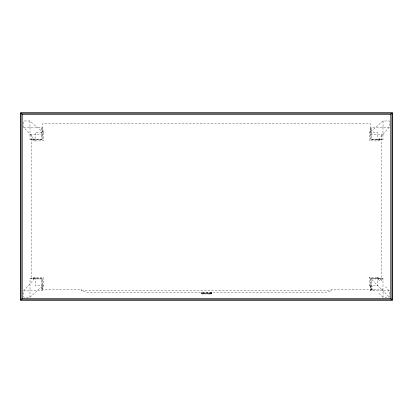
<?xml version="1.0" encoding="UTF-8"?>
<svg xmlns="http://www.w3.org/2000/svg" width="413" height="413" viewBox="0 0 413 413"><rect width="100%" height="100%" fill="white"/><g stroke="black" fill="none" stroke-linecap="round" stroke-linejoin="round"><path stroke-width="0.31" stroke-dasharray="2.06 1.55" d="M41.971 128.123L41.971 127.844L41.945 139.202L30.588 139.227L41.945 139.202L41.971 128.123L43.711 132.088L43.577 140.833L34.831 140.967L30.867 139.227M371.029 289.988L371.065 278.92L382.412 278.883L382.98 278.341L370.487 278.341L370.487 290.835L382.98 290.835L382.98 278.341M369.289 286.023L369.423 277.278L378.169 277.144M377.962 277.18L377.776 285.636L369.325 285.817M41.971 289.988L43.711 286.023L43.577 277.278L34.831 277.144L30.588 278.883L41.945 278.909L41.971 290.267L41.945 278.909L30.867 278.883M371.029 128.123L369.289 132.088L369.423 140.833L378.169 140.967L382.412 139.227L371.055 139.202L371.029 127.844L371.055 139.202L382.133 139.227M23.711 290.897L32.188 281.258L35.038 277.18L35.224 285.636L43.675 285.817L39.596 288.666L29.958 297.143L23.711 297.143L23.711 290.897L29.958 290.897L29.958 297.143M389.289 127.214L380.812 136.853L377.962 140.931L377.776 132.48L369.325 132.294L373.404 129.445L383.042 120.968L389.289 120.968L389.289 127.214L370.487 127.276M382.98 289.276L331.443 289.276L331.443 290.835L325.196 292.399L87.804 292.399L81.557 290.835L81.557 289.276L42.513 289.276M370.487 290.835L371.029 290.267L371.055 278.909L382.133 278.883M29.958 120.968L23.711 120.968L23.711 127.214L32.188 136.853L35.038 140.931L35.224 132.48L43.675 132.294L39.596 129.445L29.958 120.968L29.958 127.214M23.711 127.214L42.513 127.276M30.02 134.659L42.513 134.659M370.487 134.659L382.98 134.659M81.557 290.835L331.443 290.835M389.289 290.897L383.042 290.897L383.042 297.143L389.289 297.143L389.289 290.897L385.541 286.725M378.866 293.395L383.042 297.143M369.423 277.278L389.289 297.143M383.042 120.968L383.042 127.214M382.98 127.276L382.98 139.77L370.487 139.77L370.487 123.724L42.513 123.724L42.513 139.77L30.02 139.77L30.02 127.276M381.416 134.659L381.416 278.341M211.812 292.399L211.812 292.709L201.188 292.709L201.188 292.399M211.632 292.399L211.632 292.709M211.632 293.333L211.632 293.958M211.1 292.399L211.1 292.709M211.1 293.333L211.1 293.958M210.253 292.399L210.253 292.709M210.088 293.333L210.088 293.958M209.634 293.333L209.634 293.958M209.154 292.399L209.154 292.709M209.154 293.333L209.154 293.958M208.952 293.333L208.952 293.958M208.131 293.333L208.131 293.958M207.873 292.399L207.873 292.709M207.873 293.333L207.873 293.958M207.29 293.333L207.29 293.958M206.5 292.399L206.5 292.709M206.5 293.333L206.5 293.958M205.71 293.333L205.71 293.958M205.127 292.399L205.127 292.709M205.127 293.333L205.127 293.958M204.869 293.333L204.869 293.958M204.048 293.333L204.048 293.958M203.846 292.399L203.846 292.709M203.846 293.333L203.846 293.958M203.366 293.333L203.366 293.958M202.912 293.333L202.912 293.958M202.747 292.399L202.747 292.709M202.747 293.333L202.757 293.958M201.9 292.399L201.9 292.709M201.9 293.333L201.9 293.958M201.368 292.399L201.368 292.709M201.368 293.333L201.368 293.958M31.584 134.659L31.584 278.341M382.495 278.966A1025.851 22.694 44.7 0 1 380.125 278.847M379.552 280.804A159.919 3.614 45 0 1 382.412 281.186M370.988 287.985A1025.851 22.694 45.3 0 1 371.111 290.349M373.331 290.267A159.919 3.614 45 0 1 372.944 287.407M42.513 278.341L30.02 278.341L30.02 290.835L42.513 290.835L42.513 278.341M211.812 293.333L201.188 293.333L201.188 293.958L211.812 293.958L211.812 293.333M210.253 293.958L210.253 293.333L210.243 293.958"/><path stroke-width="0.62" d="M20.65 300.205L22.214 298.645L390.786 298.645L392.35 300.205L392.35 112.795L20.65 112.795L20.65 300.205L392.35 300.205M20.65 112.795L22.214 114.355L390.786 114.355L392.35 112.795M390.786 114.355L390.786 298.645M22.214 114.355L22.214 298.645M391.958 113.183L21.042 113.183L21.042 299.817L391.958 299.817L391.958 113.183"/></g></svg>
